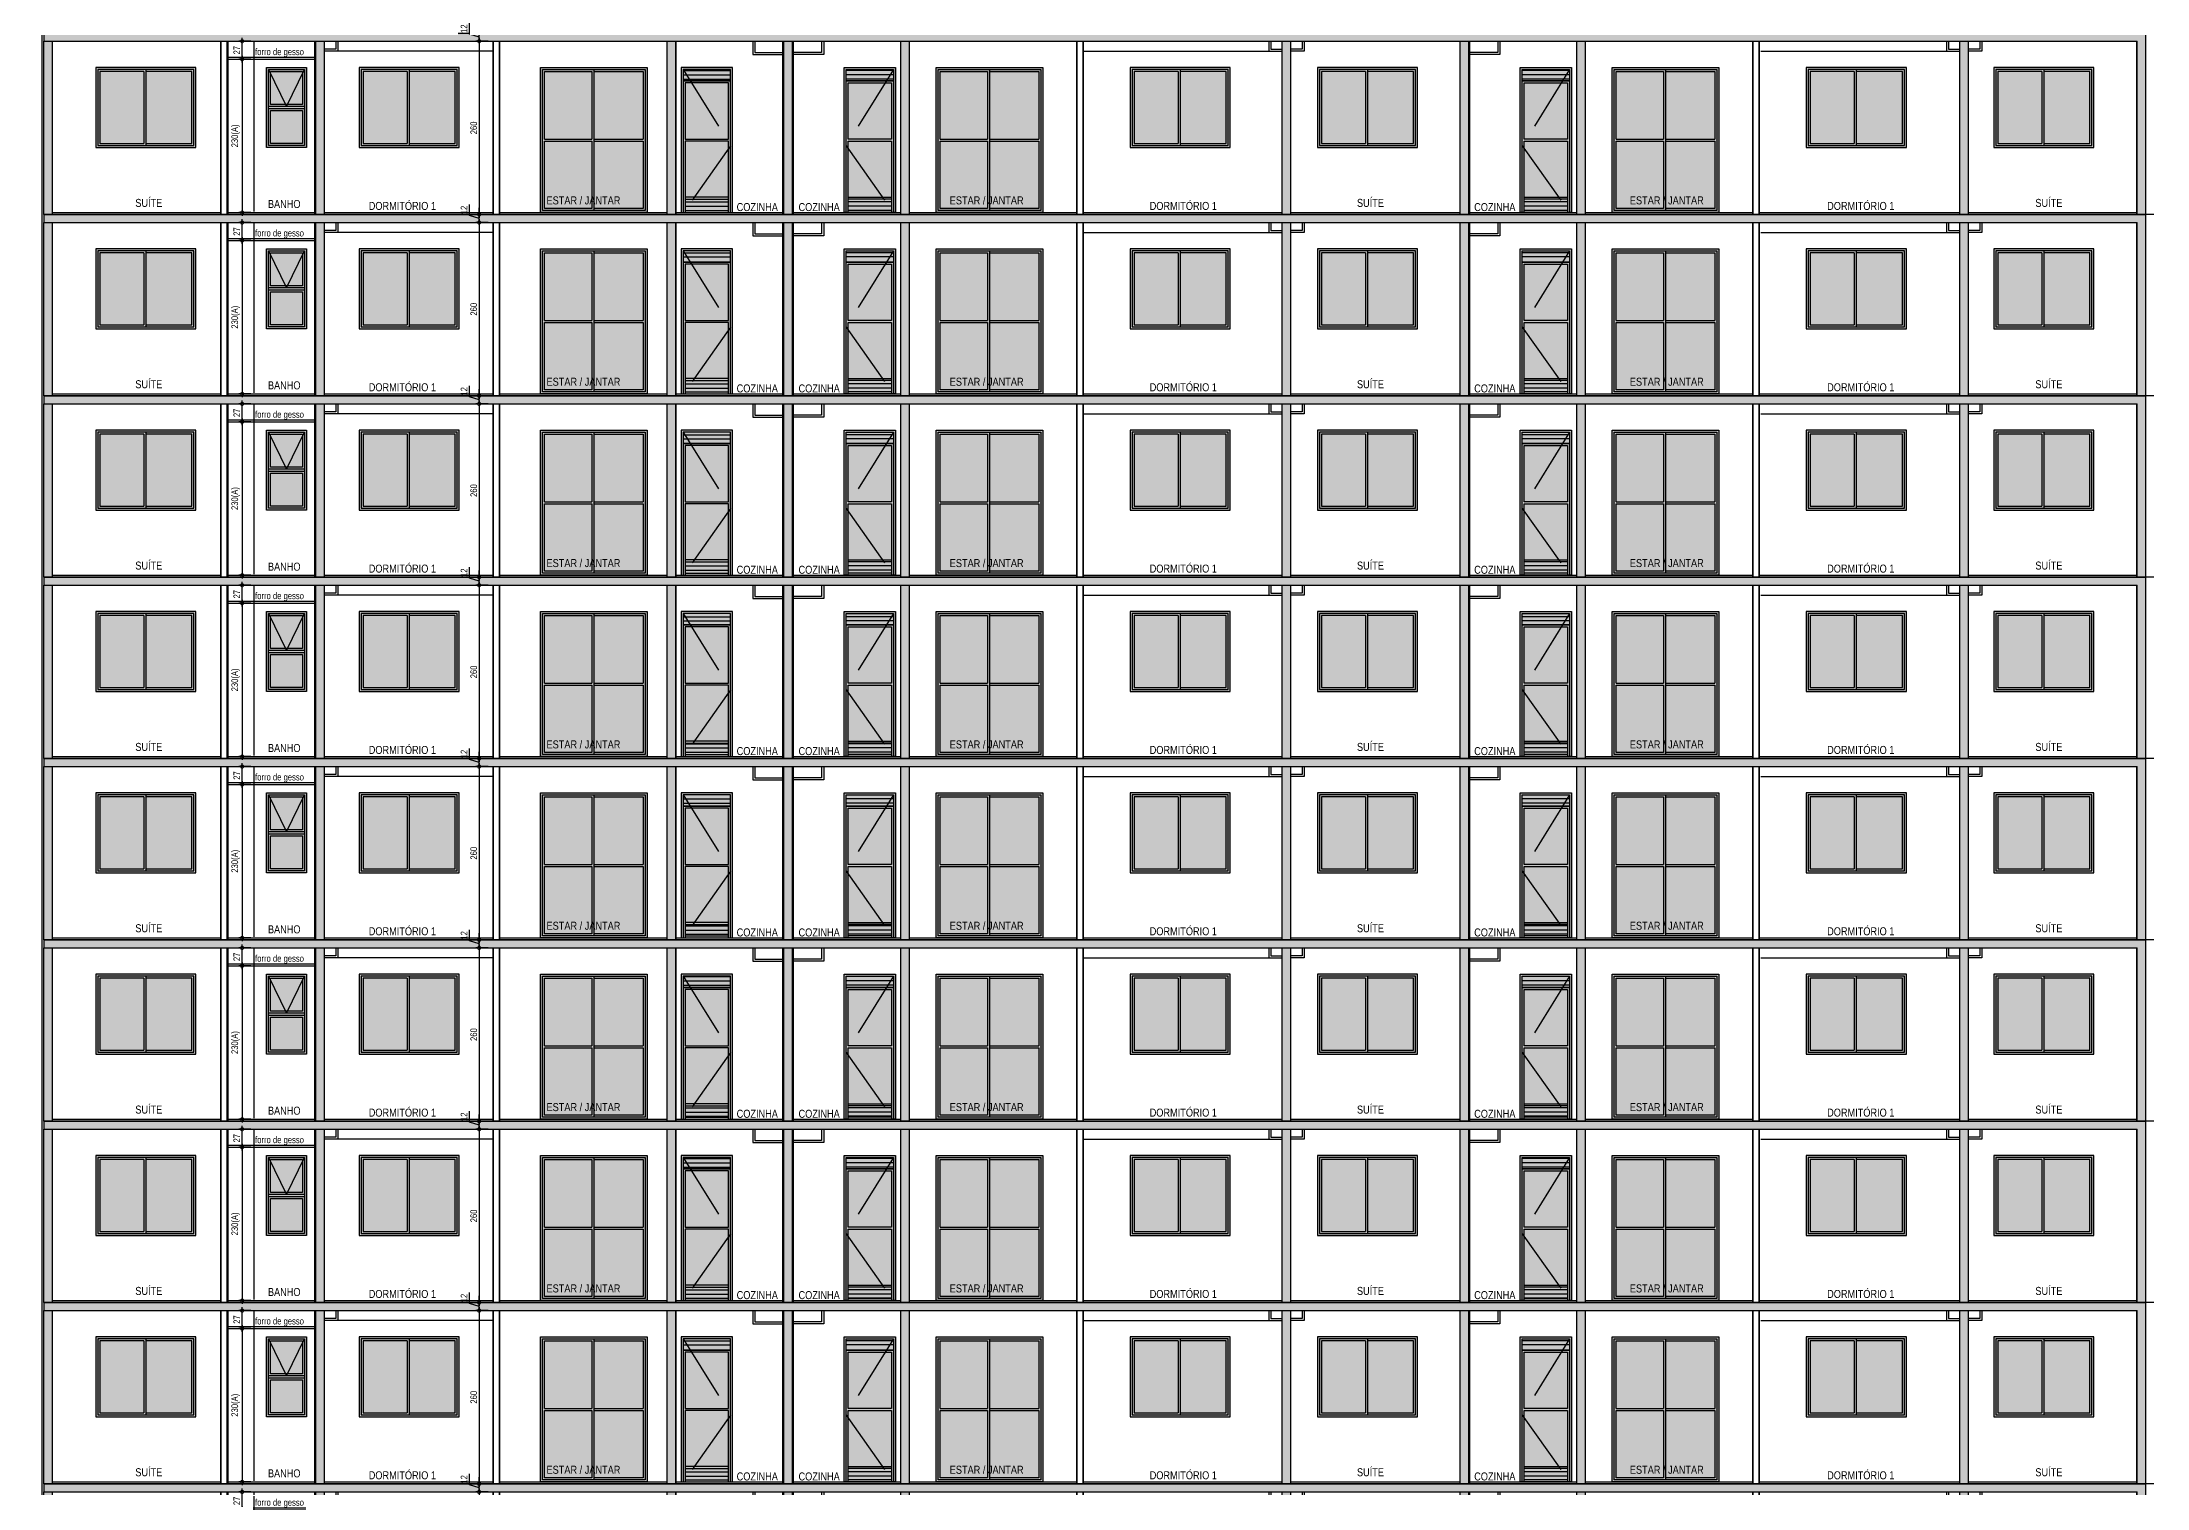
# Model space of a CAD drawing. Header units: metres. Extents: x -9138 to -7768, y 20 to 184.
# Drawn here: x -9053.59 to -9022.03, y 41.68 to 63.37 of the extents above; entities that cross this region are included whole.
import ezdxf
from ezdxf.enums import TextEntityAlignment as Align

# ---------------------------------------------------------------- set-up
doc = ezdxf.new("R2010")
doc.units = ezdxf.units.M
doc.linetypes.add('CTE ELEV$0$DASHEDX2', pattern=[1.5, 1, -0.5])
for name, color, linetype in [('ARQ-DIM EMBASAM', 2, 'Continuous'), ('CTE ELEV$0$ARQ-ALV ACAB', 4, 'Continuous'), ('CTE ELEV$0$ARQ-ALV OSSO', 5, 'Continuous'), ('CTE ELEV$0$ARQ-AUX1', 1, 'Continuous'), ('CTE ELEV$0$ARQ-CAX', 1, 'Continuous'), ('CTE ELEV$0$ARQ-DIM', 2, 'Continuous'), ('CTE ELEV$0$ARQ-EST', 2, 'Continuous'), ('CTE ELEV$0$ARQ-PRJ', 7, 'CTE ELEV$0$DASHEDX2'), ('CTE ELEV$0$ARQ-TXT', 2, 'Continuous'), ('CTE ELEV$0$ES-CORTE', 2, 'Continuous')]:
    doc.layers.add(name, color=color, linetype=linetype)
doc.layers.add('CTE ELEV$0$COR-CAIX', color=7, linetype='Continuous', true_color=0x45494e)
doc.styles.add('CTE ELEV$0$Adesa', font='ARIALN.TTF')
doc.dimstyles.new('CTE ELEV$0$ADESA 1-0050', dxfattribs={"dimtxt": 0.1, "dimasz": 0.1, "dimexe": 0.05, "dimexo": 0.05, "dimgap": 0.03, "dimtad": 1, "dimdec": 1, "dimlfac": 100, "dimzin": 12, "dimtxsty": 'CTE ELEV$0$Adesa', "dimblk": 'CTE ELEV$0$_DotSmall', "dimcen": 1, "dimdle": 0.05, "dimclrd": 1, "dimclre": 1, "dimclrt": 256, "dimazin": 3, "dimtm": 1e-09, "dimtfac": 1, "dimtdec": 1, "dimtmove": 1, "dimatfit": 0, "dimldrblk": 'CTE ELEV$0$_DotSmall', "dimfxl": 0.8, "dimtvp": 2, "dimtolj": 1, "dimtzin": 0, "dimarcsym": 0})

# ---------------------------------------------------------------- blocks, each defined once
blk = doc.blocks.new('CTE ELEV$0$V J 150x120')
at = {"layer": 'CTE ELEV$0$COR-CAIX'}
h = blk.add_hatch(color=256, dxfattribs=at)
h.dxf.hatch_style = 1
h.paths.add_polyline_path([(1.5, 1.2), (0, 1.2), (0, 0), (1.5, 0)])
h = blk.add_hatch(color=254, dxfattribs=at)
h.dxf.hatch_style = 1
h.paths.add_polyline_path([(0.72, 1.14), (0.06, 1.14), (0.06, 0.06), (0.72, 0.06)])
h.paths.add_polyline_path([(0.75, 0.06), (1.44, 0.06), (1.44, 1.14), (0.75, 1.14)])
for points in [[(1.5, 1.2), (0, 1.2), (0, 0), (1.5, 0)], [(1.47, 1.17), (0.03, 1.17), (0.03, 0.03), (1.47, 0.03)]]:
    blk.add_lwpolyline(points, close=True)
for points in [[(0.72, 1.14), (0.06, 1.14), (0.06, 0.06), (0.72, 0.06)], [(0.72, 1.14), (0.72, 0.06)], [(0.75, 1.17), (0.75, 0.03)], [(0.75, 0.06), (1.44, 0.06), (1.44, 1.14), (0.75, 1.14)]]:
    blk.add_lwpolyline(points)
blk = doc.blocks.new('CTE ELEV$0$V J 80x60')
at = {"layer": 'CTE ELEV$0$COR-CAIX'}
h = blk.add_hatch(color=256, dxfattribs=at)
h.dxf.hatch_style = 1
h.paths.add_polyline_path([(0, 1.2), (0.6, 1.2), (0.6, 0), (0, 0)])
h = blk.add_hatch(color=254, dxfattribs=at)
h.dxf.hatch_style = 1
h.paths.add_polyline_path([(0.54, 0.555), (0.06, 0.555), (0.06, 0.06), (0.54, 0.06)])
h.paths.add_polyline_path([(0.06, 1.108), (0.06, 0.645), (0.285, 0.645)], flags=17)
h.paths.add_polyline_path([(0.54, 1.108), (0.54, 1.14), (0.06, 1.14), (0.06, 1.108), (0.285, 0.645), (0.315, 0.645)])
h.paths.add_polyline_path([(0.54, 1.108), (0.315, 0.645), (0.54, 0.645)], flags=17)
at = {"layer": 'CTE ELEV$0$ARQ-CAX', "flags": 128}
for points in [[(0, 1.2), (0.6, 1.2), (0.6, 0), (0, 0)], [(0.03, 1.17), (0.57, 1.17), (0.57, 0.615), (0.03, 0.615)], [(0.03, 1.17), (0.57, 1.17), (0.57, 0.03), (0.03, 0.03)], [(0.06, 1.14), (0.54, 1.14), (0.54, 0.645), (0.06, 0.645)], [(0.03, 0.585), (0.57, 0.585), (0.57, 0.03), (0.03, 0.03)], [(0.06, 0.555), (0.54, 0.555), (0.54, 0.06), (0.06, 0.06)]]:
    blk.add_lwpolyline(points, close=True, dxfattribs=at)
at = {"layer": 'CTE ELEV$0$ARQ-PRJ'}
blk.add_lwpolyline([(0.03, 1.17), (0.3, 0.615), (0.57, 1.17)], dxfattribs=at)
blk = doc.blocks.new('CTE ELEV$0$V P 160x220')
at = {"layer": 'CTE ELEV$0$COR-CAIX'}
h = blk.add_hatch(color=256, dxfattribs=at)
h.dxf.hatch_style = 1
h.paths.add_polyline_path([(0, 2.175), (1.6, 2.175), (1.6, 0), (0, 0)])
h = blk.add_hatch(color=254, dxfattribs=at)
h.dxf.hatch_style = 1
h.paths.add_polyline_path([(0.77, 2.115), (0.06, 2.115), (0.06, 1.1), (0.77, 1.1)])
h.paths.add_polyline_path([(1.54, 2.115), (0.8, 2.115), (0.8, 1.1), (1.54, 1.1)])
h.paths.add_polyline_path([(1.54, 1.07), (0.8, 1.07), (0.8, 0.06), (1.54, 0.06)])
h.paths.add_polyline_path([(0.77, 1.07), (0.06, 1.07), (0.06, 0.06), (0.77, 0.06)])
at = {"layer": 'CTE ELEV$0$ARQ-CAX'}
for p, q in [((0.06, 1.1), (0.77, 1.1)), ((0.06, 1.07), (0.77, 1.07)), ((0.8, 1.1), (1.54, 1.1)), ((0.8, 1.07), (1.54, 1.07))]:
    blk.add_line(p, q, dxfattribs=at)
for points in [[(0, 2.175), (1.6, 2.175), (1.6, 0), (0, 0)], [(0.03, 2.145), (1.57, 2.145), (1.57, 0.03), (0.03, 0.03)]]:
    blk.add_lwpolyline(points, close=True, dxfattribs=at)
for points in [[(0.06, 1.1), (0.06, 2.115), (0.77, 2.115)], [(0.77, 2.115), (0.77, 1.1)], [(0.8, 2.145), (0.8, 0.03)], [(0.8, 2.115), (1.54, 2.115), (1.54, 1.1)], [(0.77, 0.06), (0.06, 0.06), (0.06, 1.07)], [(0.77, 1.07), (0.77, 0.06)], [(1.54, 1.07), (1.54, 0.06), (0.8, 0.06)]]:
    blk.add_lwpolyline(points, dxfattribs=at)
blk = doc.blocks.new('CTE ELEV$0$V P 80x220')
at = {"layer": 'CTE ELEV$0$ARQ-CAX'}
h = blk.add_hatch(dxfattribs=at)
h.set_pattern_fill('LINE', scale=0.02)
h.set_pattern_definition([(0, (0.74004, 2.16916), (0, 0.0635), [])])
h.paths.add_polyline_path([(0.74, 2.145), (0.03, 2.145), (0.03, 2), (0.74, 2)])
h.paths.add_polyline_path([(0.71, 0.2), (0.06, 0.2), (0.06, 0.03), (0.71, 0.03)])
at = {"layer": 'CTE ELEV$0$COR-CAIX'}
h = blk.add_hatch(color=256, dxfattribs=at)
h.dxf.hatch_style = 1
h.paths.add_polyline_path([(0.77, 0), (0.77, 2.175), (0, 2.175), (0, 0)])
h = blk.add_hatch(color=254, dxfattribs=at)
h.dxf.hatch_style = 1
h.paths.add_polyline_path([(0.71, 1.945), (0.154, 1.945), (0.678, 1.1), (0.71, 1.1)])
h.paths.add_polyline_path([(0.154, 1.945), (0.06, 1.945), (0.06, 1.1), (0.678, 1.1)])
h.paths.add_polyline_path([(0.71, 0.958), (0.71, 1.048), (0.697, 1.07), (0.06, 1.07), (0.06, 0.23), (0.193, 0.23)])
h.paths.add_polyline_path([(0.71, 0.958), (0.193, 0.23), (0.71, 0.23)], flags=17)
at = {"layer": 'CTE ELEV$0$ARQ-CAX'}
for points in [[(0.77, 0), (0.77, 2.175), (0, 2.175), (0, 0)], [(0.74, 2.145), (0.03, 2.145), (0.03, 1.975), (0.74, 1.975)]]:
    blk.add_lwpolyline(points, close=True, dxfattribs=at)
for points in [[(0.74, 0), (0.74, 1.975), (0.03, 1.975), (0.03, 0)], [(0.71, 1.1), (0.71, 1.945), (0.06, 1.945), (0.06, 1.1)], [(0.06, 1.1), (0.71, 1.1)], [(0.06, 1.07), (0.06, 0)], [(0.71, 1.07), (0.06, 1.07)], [(0.71, 0), (0.71, 1.07)], [(0.71, 0.23), (0.06, 0.23)], [(0.06, 0.2), (0.71, 0.2)], [(0.06, 0.03), (0.71, 0.03)], [(0, 0), (0.77, 0)]]:
    blk.add_lwpolyline(points, dxfattribs=at)
at = {"layer": 'CTE ELEV$0$ARQ-PRJ'}
blk.add_lwpolyline([(0.03, 2.145), (0.74, 1), (0.03, 0)], dxfattribs=at)
blk = doc.blocks.new('CTE ELEV$0$_DotSmall')
at = {"color": 0, "linetype": 'ByBlock', "const_width": 0.5}
blk.add_lwpolyline([(-0.0625, 0, 1), (0.0625, 0, 1)], format="xyb", close=True, dxfattribs=at)
blk = doc.blocks.new('*D699')
at = {"layer": 'CTE ELEV$0$ES-CORTE', "color": 1, "lineweight": -2, "transparency": 16777216}
for p, q in [((-28.595, 2.33), (-28.775, 2.33)), ((-28.725, 2.38), (-28.725, -0.02)), ((-28.595, 0.03), (-28.775, 0.03))]:
    blk.add_line(p, q, dxfattribs=at)
at = {"layer": 'Defpoints', "color": 0, "transparency": 16777216}
for p in [(-28.545, 2.33, 0), (-28.725, 0.03), (-28.545, 0.03, 0)]:
    blk.add_point(p, dxfattribs=at)
at = {"layer": 'CTE ELEV$0$ES-CORTE', "color": 1, "lineweight": -2, "transparency": 16777216, "xscale": 0.1, "yscale": 0.1, "zscale": 0.1}
for p, rotation in [((-28.725, 2.33), 90), ((-28.725, 0.03), 270)]:
    blk.add_blockref('CTE ELEV$0$_DotSmall', p, dxfattribs=dict(at, rotation=rotation))
at = {"layer": 'CTE ELEV$0$ES-CORTE', "transparency": 16777216, "insert": (-28.821, 1.18), "char_height": 0.1, "attachment_point": 5, "rotation": 90, "style": 'CTE ELEV$0$Adesa'}
blk.add_mtext('\\A1;230(A)', dxfattribs=at)
blk = doc.blocks.new('*D700')
at = {"layer": 'CTE ELEV$0$ES-CORTE', "color": 1, "lineweight": -2, "transparency": 16777216}
for p, q in [((-25.035, 2.6), (-25.221, 2.6)), ((-25.171, 2.65), (-25.171, -0.05)), ((-25.035, 0), (-25.221, 0))]:
    blk.add_line(p, q, dxfattribs=at)
at = {"layer": 'Defpoints', "color": 0, "transparency": 16777216}
for p in [(-24.985, 2.6, 0), (-24.985, 0, 0), (-25.171, 0)]:
    blk.add_point(p, dxfattribs=at)
at = {"layer": 'CTE ELEV$0$ES-CORTE', "color": 1, "lineweight": -2, "transparency": 16777216, "xscale": 0.1, "yscale": 0.1, "zscale": 0.1}
for p, rotation in [((-25.171, 2.6), 90), ((-25.171, 0), 270)]:
    blk.add_blockref('CTE ELEV$0$_DotSmall', p, dxfattribs=dict(at, rotation=rotation))
at = {"layer": 'CTE ELEV$0$ES-CORTE', "transparency": 16777216, "insert": (-25.252, 1.3), "char_height": 0.1, "attachment_point": 5, "rotation": 90, "style": 'CTE ELEV$0$Adesa'}
blk.add_mtext('\\A1;260', dxfattribs=at)
blk = doc.blocks.new('*D701')
at = {"layer": 'CTE ELEV$0$ES-CORTE', "color": 1, "lineweight": -2, "transparency": 16777216}
for p, q in [((-25.316, 2.704), (-25.316, 2.873)), ((-25.171, 2.66), (-25.316, 2.704)), ((-25.085, 2.72), (-25.221, 2.72)), ((-25.085, 2.6), (-25.221, 2.6)), ((-25.171, 2.72), (-25.171, 2.82)), ((-25.171, 2.6), (-25.171, 2.72)), ((-25.171, 2.6), (-25.171, 2.72)), ((-25.171, 2.6), (-25.171, 2.5))]:
    blk.add_line(p, q, dxfattribs=at)
at = {"layer": 'Defpoints', "color": 0, "transparency": 16777216}
for p in [(-25.171, 2.72), (-25.035, 2.72, 0), (-25.035, 2.6)]:
    blk.add_point(p, dxfattribs=at)
at = {"layer": 'CTE ELEV$0$ES-CORTE', "color": 1, "lineweight": -2, "transparency": 16777216, "xscale": 0.1, "yscale": 0.1, "zscale": 0.1}
for p, rotation in [((-25.171, 2.72), 270), ((-25.171, 2.6), 90)]:
    blk.add_blockref('CTE ELEV$0$_DotSmall', p, dxfattribs=dict(at, rotation=rotation))
at = {"layer": 'CTE ELEV$0$ES-CORTE', "transparency": 16777216, "insert": (-25.397, 2.788), "char_height": 0.1, "attachment_point": 5, "rotation": 90, "style": 'CTE ELEV$0$Adesa'}
blk.add_mtext('\\A1;12', dxfattribs=at)
blk = doc.blocks.new('*D452')
at = {"layer": 'CTE ELEV$0$ARQ-DIM', "color": 1, "lineweight": -2, "transparency": 16777216}
for p, q in [((-28.595, 2.6), (-28.775, 2.6)), ((-28.725, 2.28), (-28.725, 2.65)), ((-28.595, 2.33), (-28.775, 2.33))]:
    blk.add_line(p, q, dxfattribs=at)
at = {"layer": 'Defpoints', "color": 0, "transparency": 16777216}
for p in [(-28.725, 2.6), (-28.545, 2.6, 0), (-28.545, 2.33, 0)]:
    blk.add_point(p, dxfattribs=at)
at = {"layer": 'CTE ELEV$0$ARQ-DIM', "color": 1, "lineweight": -2, "transparency": 16777216, "xscale": 0.1, "yscale": 0.1, "zscale": 0.1}
for p, rotation in [((-28.725, 2.6), 90), ((-28.725, 2.33), 270)]:
    blk.add_blockref('CTE ELEV$0$_DotSmall', p, dxfattribs=dict(at, rotation=rotation))
at = {"layer": 'CTE ELEV$0$ARQ-DIM', "transparency": 16777216, "insert": (-28.805, 2.465), "char_height": 0.1, "attachment_point": 5, "rotation": 90, "style": 'CTE ELEV$0$Adesa'}
blk.add_mtext('\\A1;27', dxfattribs=at)
blk = doc.blocks.new('CTE ELEV$0$CT AA TIPO')
at = {"layer": 'CTE ELEV$0$ARQ-EST'}
h = blk.add_hatch(color=8, dxfattribs=at)
h.dxf.hatch_style = 1
h.paths.add_polyline_path([(-0.18, 2.72), (-31.7, 2.72), (-31.7, 2.6), (-0.31, 2.6), (-0.31, 0), (-0.18, 0)])
h = blk.add_hatch(color=8, dxfattribs=at)
h.dxf.hatch_style = 1
h.paths.add_polyline_path([(-10.33, 2.6), (-10.4599, 2.6), (-10.4599, 0), (-10.33, 0)])
h.paths.add_polyline_path([(-8.58, 2.6), (-8.71, 2.6), (-8.71, 0), (-8.58, 0)])
h.paths.add_polyline_path([(-2.84, 2.6), (-2.97, 2.6), (-2.97, 0), (-2.84, 0)])
h.paths.add_polyline_path([(-31.57, 2.6), (-31.7, 2.6), (-31.7, 0), (-31.57, 0)])
h.paths.add_polyline_path([(-27.49, 2.6), (-27.6199, 2.6), (-27.6199, 0), (-27.49, 0)])
h.paths.add_polyline_path([(-22.2199, 2.6), (-22.35, 2.6), (-22.35, 0), (-22.2199, 0)])
h.paths.add_polyline_path([(-18.72, 2.6), (-18.85, 2.6), (-18.85, 0), (-18.72, 0)])
h.paths.add_polyline_path([(-20.47, 2.6), (-20.6, 2.6), (-20.6, 0), (-20.47, 0)])
h.paths.add_polyline_path([(-13, 2.6), (-13.13, 2.6), (-13.13, 0), (-13, 0)])
at = {"layer": 'CTE ELEV$0$ARQ-ALV ACAB'}
for p, q in [((-31.725, 0, 0), (-31.725, 2.72, 0)), ((-29.045, 0, 0), (-29.045, 2.6, 0)), ((-28.935, 0, 0), (-28.935, 2.6, 0)), ((-27.6349, 0, 0), (-27.6349, 2.6, 0)), ((-24.96, 0, 0), (-24.96, 2.6, 0)), ((-24.86, 0, 0), (-24.86, 2.6, 0)), ((-22.2149, 0), (-22.2149, 2.6)), ((-20.615, 0, 0), (-20.615, 2.6, 0)), ((-20.455, 0, 0), (-20.455, 2.6, 0)), ((-16.21, 0, 0), (-16.21, 2.6, 0)), ((-16.11, 0, 0), (-16.11, 2.6, 0)), ((-10.315, 0, 0), (-10.315, 2.6, 0)), ((-6.07, 0, 0), (-6.07, 2.6, 0)), ((-5.97, 0, 0), (-5.97, 2.6, 0)), ((-0.315, 0, 0), (-0.315, 2.6, 0)), ((-31.57, 0.03, 0), (-29.045, 0.03, 0)), ((-28.935, 0.03, 0), (-27.6349, 0.03, 0)), ((-27.4899, 0.03, 0), (-24.96, 0.03, 0)), ((-24.86, 0.03, 0), (-22.35, 0.03, 0)), ((-22.2149, 0.03, 0), (-20.615, 0.03, 0)), ((-20.455, 0.03, 0), (-18.855, 0.03, 0)), ((-18.7199, 0.03, 0), (-16.21, 0.03, 0)), ((-16.11, 0.03, 0), (-13.13, 0.03, 0)), ((-13, 0.03, 0), (-10.46, 0.03, 0)), ((-10.315, 0.03, 0), (-8.71, 0.03, 0)), ((-8.58, 0.03, 0), (-6.07, 0.03, 0)), ((-5.97, 0.03, 0), (-2.97, 0.03, 0)), ((-2.84, 0.03, 0), (-0.315, 0.03, 0))]:
    blk.add_line(p, q, dxfattribs=at)
at = {"layer": 'CTE ELEV$0$ARQ-ALV OSSO'}
for p, q in [((-29.04, 0, 0), (-29.04, 2.6, 0)), ((-28.95, 0, 0), (-28.95, 2.6, 0)), ((-24.955, 0, 0), (-24.955, 2.6, 0)), ((-24.865, 0, 0), (-24.865, 2.6, 0)), ((-16.205, 0, 0), (-16.205, 2.6, 0)), ((-16.115, 0, 0), (-16.115, 2.6, 0)), ((-6.065, 0, 0), (-6.065, 2.6, 0)), ((-5.975, 0, 0), (-5.975, 2.6, 0))]:
    blk.add_line(p, q, dxfattribs=at)
at = {"layer": 'CTE ELEV$0$ARQ-AUX1'}
for p, q in [((-28.545, 2.395, 0), (-28.545, 2.6, 0)), ((-28.935, 2.36, 0), (-27.6349, 2.36, 0)), ((-28.935, 2.33, 0), (-27.6349, 2.33, 0)), ((-28.545, 0.045, 0), (-28.545, 2.445, 0)), ((-24.96, 2.45, 0), (-27.49, 2.45, 0)), ((-16.11, 2.45, 0), (-13.13, 2.45, 0)), ((-5.95, 2.45, 0), (-2.97, 2.45, 0))]:
    blk.add_line(p, q, dxfattribs=at)
at = {"layer": 'CTE ELEV$0$ARQ-AUX1', "elevation": 0}
for points in [[(-27.29, 2.6), (-27.29, 2.45), (-27.49, 2.45)], [(-27.32, 2.6), (-27.32, 2.48), (-27.49, 2.48)], [(-21.065, 2.6), (-21.065, 2.4), (-20.615, 2.4)], [(-21.035, 2.6), (-21.035, 2.43), (-20.615, 2.43)], [(-20.005, 2.6), (-20.005, 2.4), (-20.455, 2.4)], [(-20.035, 2.6), (-20.035, 2.43), (-20.455, 2.43)], [(-13.33, 2.6), (-13.33, 2.45), (-13.13, 2.45)], [(-13.3, 2.6), (-13.3, 2.48), (-13.13, 2.48)], [(-12.8, 2.6), (-12.8, 2.45), (-13, 2.45)], [(-12.83, 2.6), (-12.83, 2.48), (-13, 2.48)], [(-9.865, 2.6), (-9.865, 2.4), (-10.315, 2.4)], [(-9.895, 2.6), (-9.895, 2.43), (-10.315, 2.43)], [(-3.17, 2.6), (-3.17, 2.45), (-2.97, 2.45)], [(-3.14, 2.6), (-3.14, 2.48), (-2.97, 2.48)], [(-2.6401, 2.6), (-2.6401, 2.45), (-2.8401, 2.45)], [(-2.6701, 2.6), (-2.6701, 2.48), (-2.8401, 2.48)]]:
    blk.add_lwpolyline(points, dxfattribs=at)
at = {"layer": 'CTE ELEV$0$ES-CORTE'}
for p, q in [((-31.7, 2.72, 0), (-0.18, 2.72, 0)), ((-31.7, 2.72), (-31.7, 2.6)), ((-31.7, 2.6, 0), (-0.31, 2.6, 0)), ((-31.7, 0), (-31.7, 2.6)), ((-31.57, 0, 0), (-31.57, 2.6, 0)), ((-27.6199, 0, 0), (-27.6199, 2.6, 0)), ((-27.49, 0, 0), (-27.49, 2.6, 0)), ((-22.35, 0, 0), (-22.35, 2.6, 0)), ((-22.2199, 0), (-22.2199, 2.6)), ((-20.6, 0, 0), (-20.6, 2.6, 0)), ((-20.47, 0, 0), (-20.47, 2.6, 0)), ((-18.85, 0), (-18.85, 2.6)), ((-18.72, 0, 0), (-18.72, 2.6, 0)), ((-13.13, 0, 0), (-13.13, 2.6, 0)), ((-13, 0, 0), (-13, 2.6, 0)), ((-10.4599, 0, 0), (-10.4599, 2.6, 0)), ((-10.33, 0, 0), (-10.33, 2.6, 0)), ((-8.71, 0, 0), (-8.71, 2.6, 0)), ((-8.58, 0, 0), (-8.58, 2.6, 0)), ((-2.97, 0, 0), (-2.97, 2.6, 0)), ((-2.84, 0), (-2.84, 2.6)), ((-0.31, 0, 0), (-0.31, 2.6, 0)), ((-0.18, 0, 0), (-0.18, 2.72, 0)), ((1.8532, 0, 0), (-31.7, 0, 0))]:
    blk.add_line(p, q, dxfattribs=at)
at = {"layer": 'CTE ELEV$0$ARQ-CAX'}
for name, p in [('CTE ELEV$0$V J 150x120', (-30.92, 1.005, 0)), ('CTE ELEV$0$V J 80x60', (-28.36, 1.005, 0)), ('CTE ELEV$0$V J 150x120', (-26.97, 1.005, 0)), ('CTE ELEV$0$V P 160x220', (-24.25, 0.03)), ('CTE ELEV$0$V P 80x220', (-22.1399, 0.0301)), ('CTE ELEV$0$V P 160x220', (-18.32, 0.03)), ('CTE ELEV$0$V J 150x120', (-15.41, 1.005, 0)), ('CTE ELEV$0$V J 150x120', (-12.6, 1.005, 0)), ('CTE ELEV$0$V P 160x220', (-8.18, 0.03)), ('CTE ELEV$0$V J 150x120', (-5.27, 1.005, 0)), ('CTE ELEV$0$V J 150x120', (-2.46, 1.005, 0))]:
    blk.add_blockref(name, p, dxfattribs=at)
at = {"layer": 'CTE ELEV$0$ARQ-CAX', "xscale": -1}
for p in [(-18.93, 0.0301), (-8.79, 0.0301)]:
    blk.add_blockref('CTE ELEV$0$V P 80x220', p, dxfattribs=at)
at = {"layer": 'CTE ELEV$0$ARQ-TXT', "style": 'CTE ELEV$0$Adesa'}
for s, height, p in [('forro de gesso', 0.1, (-28.1649, 2.4293, 0)), ('SUÍTE', 0.12, (-30.1245, 0.1896)), ('BANHO', 0.12, (-28.0941, 0.1585)), ('DORMITÓRIO 1', 0.12, (-26.3226, 0.1441)), ('ESTAR / JANTAR', 0.12, (-23.607, 0.2147)), ('COZINHA', 0.12, (-21.0006, 0.1123)), ('COZINHA', 0.12, (-20.0726, 0.1123)), ('ESTAR / JANTAR', 0.12, (-17.5608, 0.2147)), ('DORMITÓRIO 1', 0.12, (-14.6119, 0.1441)), ('SUÍTE', 0.12, (-11.8054, 0.1896)), ('COZINHA', 0.12, (-9.9409, 0.1123)), ('ESTAR / JANTAR', 0.12, (-7.3619, 0.2147)), ('DORMITÓRIO 1', 0.12, (-4.4533, 0.1441)), ('SUÍTE', 0.12, (-1.6328, 0.1896))]:
    blk.add_text(s, height=height, dxfattribs=at).set_placement(p, align=Align.MIDDLE)
at = {"layer": 'CTE ELEV$0$ARQ-DIM'}
dim = blk.add_linear_dim(base=(-28.7251, 2.6), p1=(-28.545, 2.33, 0), p2=(-28.545, 2.6, 0), angle=90, dimstyle='CTE ELEV$0$ADESA 1-0050', dxfattribs=at)
dim.commit()
dim.dimension.update_dxf_attribs({"geometry": '*D452', "text_midpoint": (-28.8053, 2.465)})
at = {"layer": 'CTE ELEV$0$ES-CORTE', "color": 8}
for base, p1, p2, picture, middle in [((-25.1712, 2.72, 0), (-25.035, 2.6, 0), (-25.035, 2.72, 0), '*D701', (-25.3966, 2.7336, 0)), ((-25.1712, 0, 0), (-24.985, 2.6), (-24.985, 0), '*D700', (-25.2522, 1.3, 0))]:
    dim = blk.add_linear_dim(base=base, p1=p1, p2=p2, angle=90, dimstyle='CTE ELEV$0$ADESA 1-0050', dxfattribs=at)
    dim.commit()
    dim.dimension.update_dxf_attribs({"geometry": picture, "text_midpoint": middle})
dim = blk.add_linear_dim(base=(-28.7251, 0.03, 0), p1=(-28.545, 2.33, 0), p2=(-28.545, 0.03, 0), angle=90, text='<>(A)', dimstyle='CTE ELEV$0$ADESA 1-0050', dxfattribs=at)
dim.commit()
dim.dimension.update_dxf_attribs({"geometry": '*D699', "text_midpoint": (-28.8207, 1.18, 0)})
blk = doc.blocks.new('CTE ELEV')
at = {"layer": 'CTE ELEV$0$ARQ-AUX1'}
for p in [(-9021.8644, 60.78, 0), (-9021.8644, 58.06, 0), (-9021.8644, 58.06, 0), (-9021.8644, 55.34, 0), (-9021.8644, 52.62, 0), (-9021.8644, 49.9, 0), (-9021.8644, 47.18, 0), (-9021.8644, 44.46, 0), (-9021.8644, 41.74, 0), (-9021.8644, 39.02, 0)]:
    blk.add_blockref('CTE ELEV$0$CT AA TIPO', p, dxfattribs=at)

msp = doc.modelspace()

# ---------------------------------------------------------------- block references
at = {"layer": 'ARQ-DIM EMBASAM'}
msp.add_blockref('CTE ELEV', (0, 0), dxfattribs=at)

doc.saveas('drawing.dxf')
